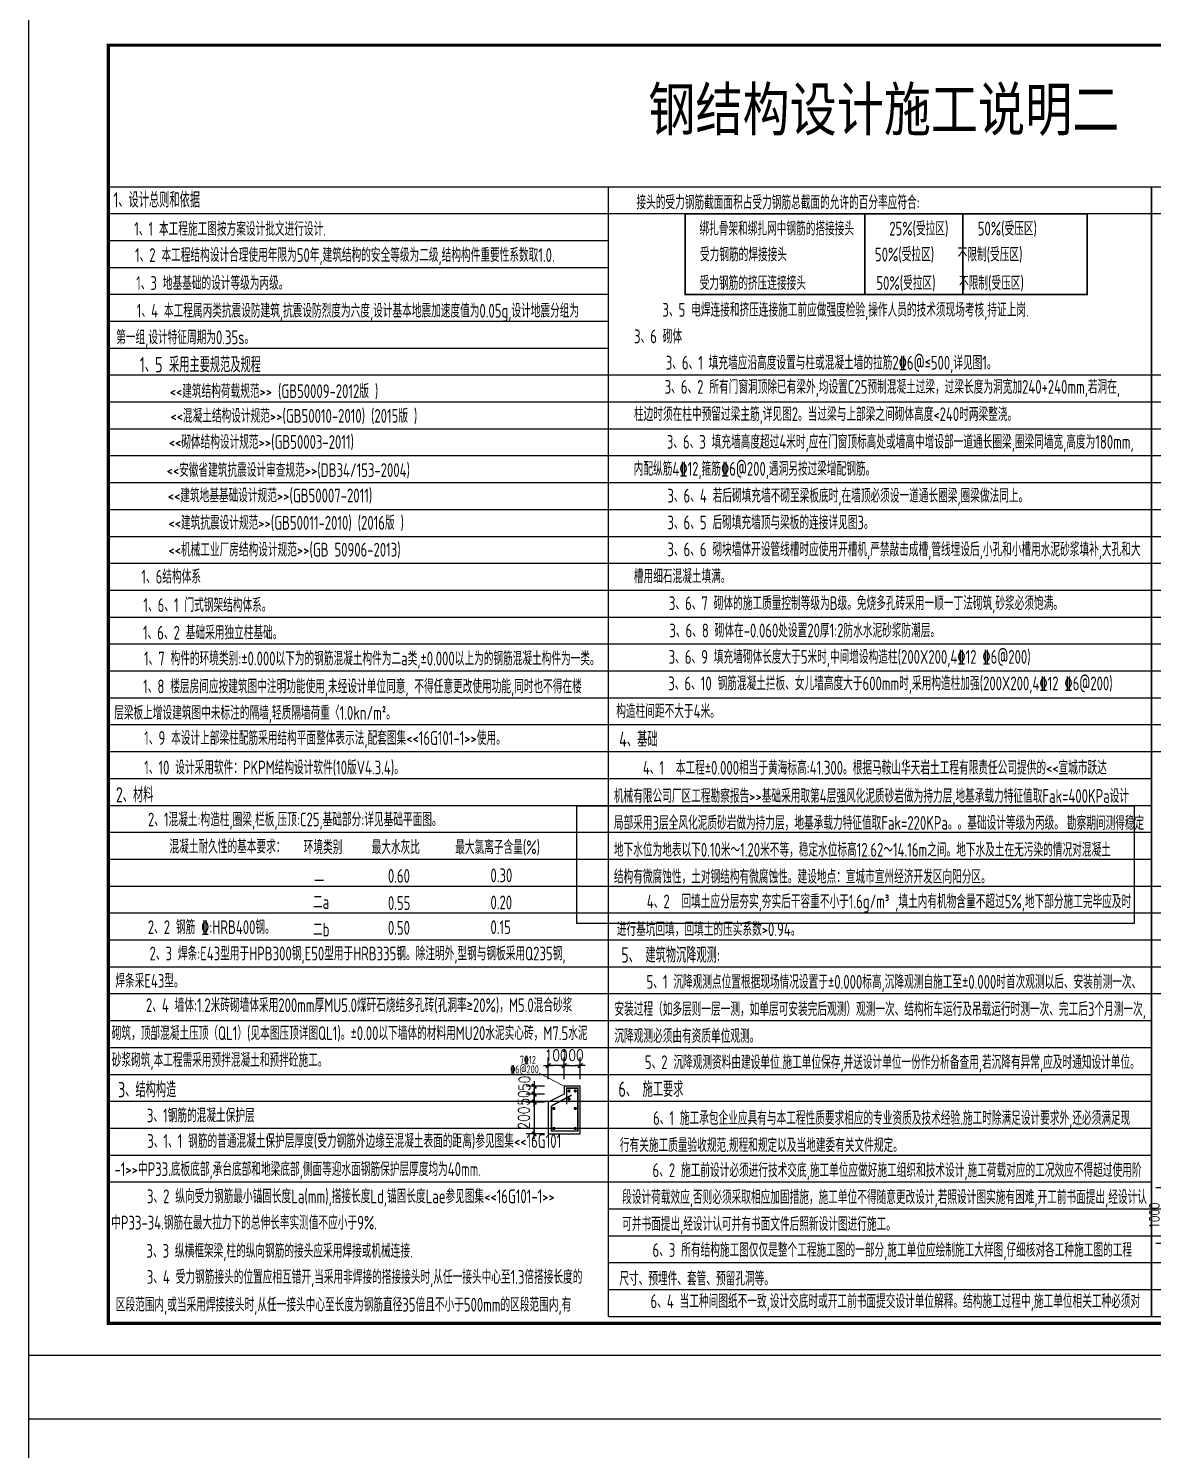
# Model space of a CAD drawing. Extents: x 69728788 to 150163257, y 20675998 to 43663798.
# Drawn here: x 75043831 to 75079007, y 21811338 to 21855813 of the extents above; entities that cross this region are included whole.
import ezdxf
from ezdxf.enums import TextEntityAlignment as Align

# ---------------------------------------------------------------- set-up
doc = ezdxf.new("R2010")
doc.units = 0
doc.header["$LTSCALE"] = 1000
doc.header["$MEASUREMENT"] = 0
doc.layers.get('0').update_dxf_attribs({"linetype": 'CONTINUOUS'})
doc.layers.get('DEFPOINTS').update_dxf_attribs({"linetype": 'CONTINUOUS'})
for name, color, linetype in [('03', 3, 'CONTINUOUS'), ('116', 1, 'CONTINUOUS'), ('AXIS', 3, 'CONTINUOUS'), ('PUB_TITLE', 4, 'CONTINUOUS'), ('S1', 2, 'CONTINUOUS'), ('TEXT', 7, 'CONTINUOUS'), ('剖面外形', 7, 'CONTINUOUS'), ('底线', 250, 'CONTINUOUS')]:
    doc.layers.add(name, color=color, linetype=linetype)
doc.layers.add('梁集中标注', color=2, linetype='CONTINUOUS', lineweight=15)
doc.styles.add('-黑体', font='simhei.ttf')
doc.styles.add('DIM_FONT', font='SIMPLEX.shx', dxfattribs={"width": 0.8})
doc.styles.add('HZS', font='atssdeng.shx', dxfattribs={"width": 0.7, "bigfont": 'atssdchn.shx'})
doc.styles.add('TSSD_Rein', font='atssdeng.shx', dxfattribs={"width": 0.7, "bigfont": 'atssdchn.shx'})
doc.dimstyles.new('DIMN$0', dxfattribs={"dimtxt": 300, "dimasz": 1, "dimexe": 250, "dimexo": 300, "dimgap": 150, "dimtad": 1, "dimdec": 0, "dimdsep": 46, "dimtxsty": 'DIM_FONT', "dimblk": '_DIMX', "dimcen": 2.5, "dimclrt": 7, "dimadec": 0, "dimazin": 0, "dimtfac": 1, "dimtdec": 0, "dimtix": 1, "dimtmove": 2, "dimatfit": 3, "dimldrblk": '_DIMX', "dimfxl": 1, "dimtolj": 1, "dimtzin": 0, "dimarcsym": 0})
doc.dimstyles.new('DIMN0.2', dxfattribs={"dimtxt": 350, "dimasz": 1, "dimexe": 250, "dimexo": 300, "dimgap": 150, "dimtad": 1, "dimdec": 0, "dimlfac": 0.2, "dimzin": 0, "dimdsep": 46, "dimtxsty": 'DIM_FONT', "dimblk": '_DIMX', "dimcen": 0.09, "dimclrt": 7, "dimadec": 0, "dimazin": 0, "dimtfac": 1, "dimtdec": 0, "dimtix": 1, "dimtmove": 2, "dimatfit": 3, "dimldrblk": '_DIMX', "dimfxl": 1, "dimtolj": 1, "dimtzin": 0, "dimarcsym": 0})

# ---------------------------------------------------------------- blocks, each defined once
blk = doc.blocks.new('_DIMX')
blk.add_line((-150, 0), (150, 0))
at = {"const_width": 50}
blk.add_lwpolyline([(-70, -70), (70, 70)], dxfattribs=at)
blk = doc.blocks.new('*D39')
at = {"layer": 'AXIS', "color": 0, "lineweight": -2}
for p, q in [((75059974, 21822213), (75059406, 21822213)), ((75059656, 21822214), (75059656, 21822215)), ((75059656, 21822213), (75059656, 21821214)), ((75059974, 21821214), (75059406, 21821214)), ((75059656, 21821213), (75059656, 21821212))]:
    blk.add_line(p, q, dxfattribs=at)
at = {"layer": 'DEFPOINTS', "color": 0}
for p in [(75060274, 21822213), (75059656, 21821214), (75060274, 21821214)]:
    blk.add_point(p, dxfattribs=at)
at = {"layer": 'AXIS', "color": 0, "lineweight": -2}
for p, rotation in [((75059656, 21822213), 270), ((75059656, 21821214), 90)]:
    blk.add_blockref('_DIMX', p, dxfattribs=dict(at, rotation=rotation))
at = {"layer": 'AXIS', "color": 7, "insert": (75059331, 21821714), "char_height": 350, "attachment_point": 5, "rotation": 90, "style": 'DIM_FONT'}
blk.add_mtext('\\A1;200', dxfattribs=at)
blk = doc.blocks.new('*D40')
at = {"layer": 'AXIS', "color": 0, "lineweight": -2}
for p, q in [((75059974, 21822463), (75059406, 21822463)), ((75059974, 21822213), (75059406, 21822213)), ((75059656, 21822464), (75059656, 21822465)), ((75059656, 21822213), (75059656, 21822463)), ((75059656, 21822212), (75059656, 21822211))]:
    blk.add_line(p, q, dxfattribs=at)
at = {"layer": 'DEFPOINTS', "color": 0}
for p in [(75059656, 21822463), (75060274, 21822463), (75060274, 21822213)]:
    blk.add_point(p, dxfattribs=at)
at = {"layer": 'AXIS', "color": 0, "lineweight": -2}
for p, rotation in [((75059656, 21822463), 270), ((75059656, 21822213), 90)]:
    blk.add_blockref('_DIMX', p, dxfattribs=dict(at, rotation=rotation))
at = {"layer": 'AXIS', "color": 7, "insert": (75059331, 21822338), "char_height": 350, "attachment_point": 5, "rotation": 90, "style": 'DIM_FONT'}
blk.add_mtext('\\A1;50', dxfattribs=at)
blk = doc.blocks.new('*D41')
at = {"layer": 'AXIS', "color": 0, "lineweight": -2}
for p, q in [((75059974, 21822713), (75059406, 21822713)), ((75059656, 21822714), (75059656, 21822715)), ((75059656, 21822713), (75059656, 21822463)), ((75059974, 21822463), (75059406, 21822463)), ((75059656, 21822462), (75059656, 21822461))]:
    blk.add_line(p, q, dxfattribs=at)
at = {"layer": 'DEFPOINTS', "color": 0}
for p in [(75060274, 21822713), (75059656, 21822463), (75060274, 21822463)]:
    blk.add_point(p, dxfattribs=at)
at = {"layer": 'AXIS', "color": 0, "lineweight": -2}
for p, rotation in [((75059656, 21822713), 270), ((75059656, 21822463), 90)]:
    blk.add_blockref('_DIMX', p, dxfattribs=dict(at, rotation=rotation))
at = {"layer": 'AXIS', "color": 7, "insert": (75059356, 21822796), "char_height": 350, "attachment_point": 5, "rotation": 90, "style": 'DIM_FONT'}
blk.add_mtext('\\A1;50', dxfattribs=at)
blk = doc.blocks.new('*D42')
at = {"layer": 'AXIS', "color": 0, "lineweight": -2}
for p, q in [((75060598, 21822928), (75060598, 21823606)), ((75061098, 21822928), (75061098, 21823606)), ((75060597, 21823356), (75060596, 21823356)), ((75060598, 21823356), (75061098, 21823356)), ((75061099, 21823356), (75061100, 21823356))]:
    blk.add_line(p, q, dxfattribs=at)
at = {"layer": 'DEFPOINTS', "color": 0}
for p in [(75061098, 21823356), (75060598, 21822628), (75061098, 21822628)]:
    blk.add_point(p, dxfattribs=at)
at = {"layer": 'AXIS', "color": 0, "lineweight": -2}
blk.add_blockref('_DIMX', (75060598, 21823356), dxfattribs=at)
at = {"layer": 'AXIS', "color": 0, "lineweight": -2, "rotation": 180}
blk.add_blockref('_DIMX', (75061098, 21823356), dxfattribs=at)
at = {"layer": 'AXIS', "color": 7, "insert": (75060848, 21823681), "char_height": 350, "attachment_point": 5, "style": 'DIM_FONT'}
blk.add_mtext('\\A1;100', dxfattribs=at)
blk = doc.blocks.new('*D43')
at = {"layer": 'AXIS', "color": 0, "lineweight": -2}
for p, q in [((75060098, 21822928), (75060098, 21823606)), ((75060598, 21822928), (75060598, 21823606)), ((75060097, 21823356), (75060096, 21823356)), ((75060598, 21823356), (75060098, 21823356)), ((75060599, 21823356), (75060600, 21823356))]:
    blk.add_line(p, q, dxfattribs=at)
at = {"layer": 'DEFPOINTS', "color": 0}
for p in [(75060098, 21823356), (75060098, 21822628), (75060598, 21822628)]:
    blk.add_point(p, dxfattribs=at)
at = {"layer": 'AXIS', "color": 0, "lineweight": -2}
blk.add_blockref('_DIMX', (75060098, 21823356), dxfattribs=at)
at = {"layer": 'AXIS', "color": 0, "lineweight": -2, "rotation": 180}
blk.add_blockref('_DIMX', (75060598, 21823356), dxfattribs=at)
at = {"layer": 'AXIS', "color": 7, "insert": (75060348, 21823681), "char_height": 350, "attachment_point": 5, "style": 'DIM_FONT'}
blk.add_mtext('\\A1;100', dxfattribs=at)
blk = doc.blocks.new('*D48')
at = {"layer": 'AXIS', "color": 3, "lineweight": -2}
for p, q in [((75079828, 21819533), (75079113, 21819533)), ((75079363, 21819532), (75079363, 21817786)), ((75079828, 21817785), (75079113, 21817785))]:
    blk.add_line(p, q, dxfattribs=at)
at = {"layer": 'DEFPOINTS', "color": 0}
for p in [(75080128, 21819533), (75079363, 21817785), (75080128, 21817785)]:
    blk.add_point(p, dxfattribs=at)
at = {"layer": 'AXIS', "color": 3, "lineweight": -2}
for p, rotation in [((75079363, 21819533), 90), ((75079363, 21817785), 270)]:
    blk.add_blockref('_DIMX', p, dxfattribs=dict(at, rotation=rotation))
at = {"layer": 'AXIS', "color": 7, "insert": (75079063, 21818659), "char_height": 300, "attachment_point": 5, "rotation": 90, "style": 'DIM_FONT'}
blk.add_mtext('\\A1;1000', dxfattribs=at)

msp = doc.modelspace()

# ---------------------------------------------------------------- linework, layer by layer
msp.add_line((75043830.5, 21814287.7), (75043830.5, 21812287.7))
msp.add_lwpolyline([(75061098.4, 21822212.8), (75061098.4, 21822712.8), (75060598.4, 21822712.8), (75060598.4, 21822462.8)])
at = {"color": 1, "const_width": 45}
for points in [[(75061022.6, 21822092.8), (75061022.6, 21822647.9), (75060670.2, 21822647.9), (75060670.2, 21822138.1)], [(75060829.4, 21822431.2), (75060197.7, 21822092.8)], [(75060197.7, 21822092.8), (75060197.7, 21821306.9), (75061022.6, 21821306.9), (75061022.6, 21822092.8)]]:
    msp.add_lwpolyline(points, dxfattribs=at)
at = {"color": 1, "const_width": 50}
for points in [[(75060772.6, 21822561.2, 1), (75060722.6, 21822561.2, 1), (75060772.6, 21822561.2)], [(75060967.6, 21822561.2, 1), (75060917.6, 21822561.2, 1), (75060967.6, 21822561.2)], [(75060772.6, 21822309.4, 1), (75060722.6, 21822309.4, 1), (75060772.6, 21822309.4)], [(75060298.6, 21822012.8, 1), (75060248.6, 21822012.8, 1), (75060298.6, 21822012.8)], [(75060967.6, 21822012.8, 1), (75060917.6, 21822012.8, 1), (75060967.6, 21822012.8)], [(75060298.6, 21821386.9, 1), (75060248.6, 21821386.9, 1), (75060298.6, 21821386.9)], [(75060967.6, 21821386.9, 1), (75060917.6, 21821386.9, 1), (75060967.6, 21821386.9)]]:
    msp.add_lwpolyline(points, format="xyb", dxfattribs=at)
at = {"layer": '03'}
msp.add_lwpolyline([(75060988.8, 21831488.5), (75078426.2, 21831488.5), (75078426.2, 21827802.7), (75060988.8, 21827802.7)], close=True, dxfattribs=at)
at = {"layer": '116'}
msp.add_line((75043830.5, 21814287.7), (75043830.5, 21812287.7), dxfattribs=at)
at = {"layer": 'PUB_TITLE'}
for points in [[(75043830.5, 21814287.7), (75103230.5, 21814287.7), (75103230.5, 21856287.7), (75043830.5, 21856287.7)], [(75043830.5, 21728287.7), (75162630.5, 21728287.7), (75162630.5, 21812287.7), (75043830.5, 21812287.7)]]:
    msp.add_lwpolyline(points, close=True, dxfattribs=at)
for points, const_width in [([(75046330.5, 21815287.7), (75102230.5, 21815287.7), (75102230.5, 21855287.7), (75046330.5, 21855287.7)], 100), ([(75064384.1, 21850008.2), (75076962.1, 21850008.2), (75076962.1, 21847482.8), (75064384.1, 21847482.8)], 50)]:
    msp.add_lwpolyline(points, close=True, dxfattribs=dict(at, const_width=const_width))
at = {"layer": 'PUB_TITLE', "const_width": 50}
for points in [[(75046330.5, 21850850), (75096221.3, 21850850)], [(75061977.5, 21850850), (75061977.5, 21815494.3)], [(75078974.2, 21850850), (75078974.2, 21815494.3)], [(75070001.5, 21850008.2), (75070001.5, 21847482.8)], [(75073068.3, 21850008.2), (75073068.3, 21847482.8)]]:
    msp.add_lwpolyline(points, dxfattribs=at)
at = {"layer": '剖面外形'}
for points in [[(75060598.4, 21822462.8), (75060098.4, 21822212.8)], [(75060098.4, 21822212.8), (75060098.4, 21822207.8), (75060098.4, 21822207.8), (75060098.4, 21822207.8), (75060098.4, 21822207.8), (75060098.4, 21821214.5), (75061098.4, 21821214.5), (75061098.4, 21822212.8), (75061098.4, 21822212.8), (75061098.4, 21822212.8), (75061098.4, 21822212.8), (75061098.4, 21822212.8)]]:
    msp.add_lwpolyline(points, dxfattribs=at)
at = {"layer": '底线'}
for p, q in [((75096221.3, 21850008.2), (75046330.5, 21850008.2)), ((75061977.5, 21849166.4), (75046330.5, 21849166.4)), ((75061977.5, 21848324.6), (75046330.5, 21848324.6)), ((75061977.5, 21847482.8), (75046330.5, 21847482.8)), ((75061977.5, 21846641), (75046330.5, 21846641)), ((75061977.5, 21845799.2), (75046330.5, 21845799.2)), ((75096221.3, 21844957.4), (75046330.5, 21844957.4)), ((75096221.3, 21844115.6), (75046330.5, 21844115.6)), ((75096221.3, 21843273.8), (75046330.5, 21843273.8)), ((75096221.3, 21842432), (75046330.5, 21842432)), ((75096221.3, 21841590.2), (75046330.5, 21841590.2)), ((75079743.5, 21840748.4), (75046330.5, 21840748.4)), ((75079743.5, 21839906.6), (75046330.5, 21839906.6)), ((75079743.5, 21839064.8), (75046330.5, 21839064.8)), ((75079743.5, 21838223), (75046330.5, 21838223)), ((75079743.5, 21837381.2), (75046330.5, 21837381.2)), ((75079743.5, 21836539.4), (75046330.5, 21836539.4)), ((75079743.5, 21835697.5), (75046330.5, 21835697.5)), ((75079797.1, 21834855.7), (75046330.5, 21834855.7)), ((75079743.5, 21834013.9), (75046330.5, 21834013.9)), ((75079743.5, 21833172.1), (75046330.5, 21833172.1)), ((75078974.2, 21832330.3), (75046330.5, 21832330.3)), ((75061977.5, 21831488.5), (75046330.5, 21831488.5)), ((75078974.2, 21831488.5), (75046330.5, 21831488.5)), ((75078974.2, 21830646.7), (75046330.5, 21830646.7)), ((75078974.2, 21829804.9), (75046330.5, 21829804.9)), ((75079743.5, 21828963.1), (75046330.5, 21828963.1)), ((75079743.5, 21828121.3), (75046330.5, 21828121.3)), ((75079743.5, 21827279.5), (75046330.5, 21827279.5)), ((75079743.5, 21826437.7), (75046330.5, 21826437.7)), ((75079743.5, 21825595.9), (75046330.5, 21825595.9)), ((75078974.2, 21824754.1), (75046330.5, 21824754.1)), ((75078974.2, 21823912.3), (75046330.5, 21823912.3)), ((75078974.2, 21823070.5), (75046330.5, 21823070.5)), ((75078974.2, 21822228.7), (75046330.5, 21822228.7)), ((75078974.2, 21821386.9), (75046330.5, 21821386.9)), ((75078974.2, 21820545.1), (75046330.5, 21820545.1)), ((75078974.2, 21819703.3), (75046330.5, 21819703.3)), ((75079743.5, 21818861.5), (75061977.5, 21818861.5)), ((75079743.5, 21818019.7), (75061977.5, 21818019.7)), ((75079743.5, 21817177.9), (75061977.5, 21817177.9)), ((75079743.5, 21816336.1), (75061977.5, 21816336.1)), ((75079743.5, 21815494.3), (75061977.5, 21815494.3))]:
    msp.add_line(p, q, dxfattribs=at)
at = {"layer": '梁集中标注'}
msp.add_lwpolyline([(75060598.4, 21822712.8), (75059815.2, 21823116.3)], dxfattribs=at)

# ---------------------------------------------------------------- texts
at = {"layer": 'S1', "color": 1, "style": 'HZS', "width": 0.7}
for s, p in [('1、设计总则和依据', (75046485.3, 21850205.3)), ('4、基础  ', (75062317, 21833328)), ('2、材料', (75046564.4, 21831588)), ('5、 建筑物沉降观测:', (75062380.2, 21826575.4)), ('3、结构构造', (75046634.6, 21822361.3)), ('6、 施工要求', (75062293.5, 21822374.6))]:
    msp.add_text(s, height=480, dxfattribs=at).set_placement(p)
at = {"layer": 'S1', "style": 'HZS', "width": 0.7}
for s, height, p in [('接头的受力钢筋截面面积占受力钢筋总截面的允许的百分率应符合:', 432, (75062856.8, 21850151.7)), ('1、1 本工程施工图按方案设计批文进行设计.', 432, (75047140.9, 21849321.2)), ('绑扎骨架和绑扎网中钢筋的搭接接头      25%(受拉区)     50%(受压区)', 432, (75064826.9, 21849331.3)), ('1、2 本工程结构设计合理使用年限为50年,建筑结构的安全等级为二级,结构构件重要性系数取1.0.', 432, (75047165.6, 21848503.9)), ('受力钢筋的焊接接头               50%%%(受拉区)    不限制(受压区)', 432, (75064844.9, 21848521.8)), ('1、3 地基基础的设计等级为丙级。', 432, (75047202.4, 21847627.3)), ('受力钢筋的挤压连接接头            50%%%(受拉区)    不限制(受压区)', 432, (75064834.8, 21847627.6)), ('1、4 本工程属丙类抗震设防建筑,抗震设防烈度为六度,设计基本地震加速度值为0.05g,设计地震分组为', 432, (75047222.4, 21846761.9)), ('3、5 电焊连接和挤压连接施工前应做强度检验,操作人员的技术须现场考核,持证上岗.', 432, (75063669.1, 21846789.3)), ('第一组,设计特征周期为0.35s。', 432, (75046577.5, 21845929.2)), ('3、6 砌体', 432, (75062782.1, 21845957.7)), ('1、5 采用主要规范及规程', 480, (75047314.3, 21845049.1)), ('3、6、1 填充墙应沿高度设置与柱或混凝土墙的拉筋2%%1326@≤500,详见图1。', 432, (75063773.8, 21845134)), ('3、6、2 所有门窗洞顶除已有梁外,均设置C25预制混凝土过梁，过梁长度为洞宽加240+240mm,若洞在,', 432, (75063740.4, 21844378.1)), ('<<建筑结构荷载规范>> (GB50009-2012版 )', 432, (75048250.3, 21844243.7)), ('<<混凝土结构设计规范>>(GB50010-2010) (2015版 )', 432, (75048272.5, 21843471.5)), ('柱边时须在柱中预留过梁主筋,详见图2。当过梁与上部梁之间砌体高度<240时两梁整浇。', 432, (75062779.8, 21843524.1)), ('<<砌体结构设计规范>>(GB50003-2011)', 432, (75048220.4, 21842654.7)), ('3、6、3 填充墙高度超过4米时,应在门窗顶标高处或墙高中增设部一道通长圈梁,圈梁同墙宽,高度为180mm,', 432, (75063807.7, 21842657.1)), ('<<安徽省建筑抗震设计审查规范>>(DB34/153-2004)', 432, (75048154, 21841774.2)), ('内配纵筋4%%13212,箍筋%%1326@200,遇洞另按过梁增配钢筋。', 432, (75062771.1, 21841815.3)), ('<<建筑地基基础设计规范>>(GB50007-2011)', 432, (75048189.7, 21840979)), ('3、6、4 若后砌填充墙不砌至梁板底时,在墙顶必须设一道通长圈梁,圈梁做法同上。', 432, (75063825.3, 21840973.5)), ('<<建筑抗震设计规范>>(GB50011-2010) (2016版 )', 432, (75048210.4, 21840125.3)), ('3、6、5 后砌填充墙顶与梁板的连接详见图3。', 432, (75063825.3, 21840134.5)), ('<<机械工业厂房结构设计规范>>(GB 50906-2013) ', 432, (75048210.4, 21839283.5)), ('3、6、6 砌块墙体开设管线槽时应使用开槽机,严禁敲击成槽,管线埋设后,小孔和小槽用水泥砂浆填补,大孔和大', 432, (75063825.3, 21839292.7)), ('1、6结构体系', 432, (75047364.8, 21838440.6)), ('槽用细石混凝土填满。', 432, (75062775.4, 21838450.9)), ('3、6、7 砌体的施工质量控制等级为B级。免烧多孔砖采用一顺一丁法砌筑,砂浆必须饱满。', 432, (75063873, 21837609.1)), ('3、6、8 砌体在-0.060处设置20厚1:2防水水泥砂浆防潮层。', 432, (75063887.1, 21836754.8)), ('1、7 构件的环境类别:%%p0.000以下为的钢筋混凝土构件为二a类,%%p0.000以上为的钢筋混凝土构件为一类。', 432, (75047447.7, 21835878.6)), ('3、6、9 填充墙砌体长度大于5米时,中间增设构造柱(200X200,4%%13212 %%1326@200)', 432, (75063864.9, 21835928.5)), ('1、8 楼层房间应按建筑图中注明功能使用,未经设计单位同意, 不得任意更改使用功能,同时也不得在楼', 432, (75047420.8, 21835004.8)), ('3、6、10 钢筋混凝土拦板、女儿墙高度大于600mm时,采用构造柱加强(200X200,4%%13212 %%1326@200)', 432, (75063853.2, 21835099.1)), ('层梁板上增设建筑图中未标注的隔墙,轻质隔墙荷重〈1.0kn/m%%1402%%141。', 432, (75046514.4, 21834177.1)), ('构造柱间距不大于4米。', 432, (75062225.4, 21834227.3)), ('1、9 本设计上部梁柱配筋采用结构平面整体表示法,配套图集<<16G101-1>>使用。', 432, (75047452.6, 21833389.7)), ('2、1混凝土:构造柱,圈梁,栏板,压顶:C25,基础部分:详见基础平面图。', 432, (75047570, 21830839.7)), ('混凝土耐久性的基本要求：', 432, (75048243.5, 21829992.4)), ('环境类别     最大水灰比      最大氯离子含量(%)', 432, (75052444, 21829970.9)), ('0.60', 432, (75055079.4, 21829074.1)), ('0.30', 432, (75058288.4, 21829092.2)), ('一  ', 432, (75052778.7, 21828909.2)), ('二a', 432, (75052733.9, 21828258.4)), ('0.55', 432, (75055079.4, 21828225.1)), ('0.20', 432, (75058288.4, 21828243.2)), ('2、2 钢筋 %%132:HRB400钢。', 432, (75047566.2, 21827470.1)), ('0.15', 432, (75058288.4, 21827468.8)), ('二b', 432, (75052733.9, 21827395.6)), ('0.50', 432, (75055079.4, 21827450.7)), ('2、3 焊条:E43型用于HPB300钢,E50型用于HRB335钢。除注明外,型钢与钢板采用Q235钢,', 432, (75047621.2, 21826644.2)), ('焊条采E43型。', 432, (75046550.5, 21825792.3)), ('5、1 沉降观测点位置根据现场情况设置于%%P0.000标高,沉降观测自施工至%%P0.000时首次观测以后、安装前测一次、', 432, (75063171.3, 21825757.4)), ('安装过程（如多层则一层一测，如单层可安装完后观测）观测一次、结构桁车运行及吊载运行时测一次、完工后3个月测一次,', 432, (75062166.8, 21824906.2)), ('沉降观测必须由有资质单位观测。', 432, (75062166.8, 21824064.4)), ('5、2 沉降观测资料由建设单位.施工单位保存,并送设计单位一份作分析备查用,若沉降有异常,应及时通知设计单位。', 432, (75063119.8, 21823242.7)), ('3、1钢筋的混凝土保护层', 432, (75047537.9, 21821577.7)), ('6、1 施工承包企业应具有与本工程性质要求相应的专业资质及技术经验.施工时除满足设计要求外,还必须满足现', 432, (75063376.6, 21821497.3)), ('3、1、1 钢筋的普通混凝土保护层厚度(受力钢筋外边缘至混凝土表面的距离)参见图集<<16G101', 432, (75047548.8, 21820778.1)), ('行有关施工质量验收规范.规程和规定以及当地建委有关文件规定。', 432, (75062337.3, 21820646.3)), ('-1>>中P33.底板底部,承台底部和地梁底部,侧面等迎水面钢筋保护层厚度均为40mm.', 432, (75046523.8, 21819897.1)), ('6、2 施工前设计必须进行技术交底,施工单位应做好施工组织和技术设计,施工荷载对应的工况效应不得超过使用阶', 432, (75063359.6, 21819863.3)), ('3、2 纵向受力钢筋最小锚固长度La(mm),搭接长度Ld,锚固长度Lae参见图集<<16G101-1>>', 432, (75047540.2, 21819046.9)), ('段设计荷载效应,否则必须采取相应加固措施，施工单位不得随意更改设计,若照设计图实施有困难,开工前书面提出,经设计认', 432, (75062410.1, 21819021.5)), ('中P33-34.钢筋在最大拉力下的总伸长率实测值不应小于9%.', 432, (75046421.3, 21818222.2)), ('可并书面提出,经设计认可并有书面文件后照新设计图进行施工。', 432, (75062410.1, 21818179.7)), ('3、3 纵横框架梁,柱的纵向钢筋的接头应采用焊接或机械连接. ', 432, (75047523.1, 21817340.8)), ('6、3 所有结构施工图仅仅是整个工程施工图的一部分,施工单位应绘制施工大样图,仔细核对各工种施工图的工程', 432, (75063359.8, 21817367.4)), ('3、4 受力钢筋接头的位置应相互错开,当采用非焊接的搭接接头时,从任一接头中心至1.3倍搭接长度的', 432, (75047533.8, 21816523.3)), ('尺寸、预埋件、套管、预留孔洞等。', 432, (75062320.8, 21816469.8)), ('区段范围内,或当采用焊接接头时,从任一接头中心至长度为钢筋直径35倍且不小于500mm的区段范围内,有', 432, (75046563.7, 21815656.4)), ('6、4 当工种间图纸不一致,设计交底时或开工前书面提交设计单位解释。结构施工过程中,施工单位相关工种必须对', 432, (75063297, 21815763.4))]:
    msp.add_text(s, height=height, dxfattribs=at).set_placement(p)
at = {"layer": 'S1', "color": 6, "style": 'HZS', "width": 0.7}
for s, p in [('1、6、1 门式钢架结构体系。', (75047427.5, 21837551.2)), ('1、6、2 基础采用独立柱基础。', (75047415.3, 21836687.1)), ('4、1  本工程%%P0.000相当于黄海标高:41.300。根据马鞍山华天岩土工程有限责任公司提供的<<宣城市跃达', (75063056.7, 21832460.4)), ('机械有限公司厂区工程勘察报告>>基础采用取第4层强风化泥质砂岩做为持力层,地基承载力特征值取Fak=400KPa设计', (75062150.8, 21831575.9)), ('局部采用3层全风化泥质砂岩做为持力层，地基承载力特征值取Fak=220KPa。。基础设计等级为丙级。', (75062150.8, 21830734.1)), ('勘察期间测得稳定', (75076326.4, 21830728.4)), ('地下水位为地表以下0.10米～1.20米不等，稳定水位标高12.62～14.16m之间。地下水及土在无污染的情况对混凝土', (75062150.8, 21829892.3)), ('结构有微腐蚀性，土对钢结构有微腐蚀性。建设地点：宣城市宣州经济开发区向阳分区。', (75062150.8, 21829050.5)), ('2、4 墙体:1.2米砖砌墙体采用200mm厚MU5.0煤矸石烧结多孔砖(孔洞率≥20%%%)，M5.0混合砂浆', (75047508.1, 21825028.3)), ('砌筑，顶部混凝土压顶（QL1）(见本图压顶详图QL1)。±0.00以下墙体的材料用MU20水泥实心砖，M7.5水泥', (75046438, 21824152.5)), ('砂浆砌筑,本工程需采用预拌混凝土和预拌砼施工。', (75046438, 21823310.7))]:
    msp.add_text(s, height=432, dxfattribs=at).set_placement(p)
at = {"layer": 'S1', "style": 'HZS', "width": 0.7}
msp.add_text('1、10 设计采用软件：PKPM结构设计软件(10版V4.3.4)。', height=432, dxfattribs=at).set_placement((75047453.2, 21832683), align=Align.MIDDLE_LEFT)
at = {"layer": 'S1', "color": 3, "style": 'HZS', "width": 0.7}
for s, p in [('4、2  回填土应分层夯实,夯实后干容重不小于1.6g/m%%1403%%141 ,填土内有机物含量不超过5%%%,地下部分施工完毕应及时', (75063180.8, 21828274.8)), ('进行基坑回填，回填土的压实系数>0.94。', (75062241, 21827407.5))]:
    msp.add_text(s, height=432, dxfattribs=at).set_placement(p)
at = {"layer": 'TEXT', "color": 3, "style": '-黑体', "width": 0.8}
msp.add_text('钢结构设计施工说明二', height=1350.67, dxfattribs=at).set_placement((75063228.1, 21852610.5))
at = {"layer": '梁集中标注', "style": 'TSSD_Rein', "width": 0.7}
for s, p in [('7%%13212', (75059208.7, 21823410.1)), ('%%1326@200', (75058912.6, 21823113))]:
    msp.add_text(s, height=250, dxfattribs=at).set_placement(p)

# ---------------------------------------------------------------- dimensions: what is measured, and where the dimension line sits
at = {"layer": 'AXIS'}
for base, p1, p2, angle, picture, middle in [((75060098.4, 21823356.5), (75060598.4, 21822627.8), (75060098.4, 21822627.8), 180, '*D43', (75060348.4, 21823681.5)), ((75059655.9, 21822462.8), (75060273.5, 21822212.8), (75060273.5, 21822462.8), 270, '*D40', (75059330.9, 21822337.8)), ((75059655.9, 21821214.5), (75060273.5, 21822212.8), (75060273.5, 21821214.5), 90, '*D39', (75059330.9, 21821713.6))]:
    dim = msp.add_linear_dim(base=base, p1=p1, p2=p2, angle=angle, dimstyle='DIMN0.2', dxfattribs=at)
    dim.commit()
    dim.dimension.update_dxf_attribs({"geometry": picture, "text_midpoint": middle})
dim = msp.add_linear_dim(base=(75061098.4, 21823356.5), p1=(75060598.4, 21822627.8), p2=(75061098.4, 21822627.8), dimstyle='DIMN0.2', dxfattribs=at)
dim.commit()
dim.dimension.update_dxf_attribs({"geometry": '*D42', "text_midpoint": (75060848.4, 21823681.5)})
dim = msp.add_linear_dim(base=(75059655.9, 21822462.8), p1=(75060273.5, 21822712.8), p2=(75060273.5, 21822462.8), angle=90, dimstyle='DIMN0.2', dxfattribs=at)
dim.commit()
dim.dimension.update_dxf_attribs({"geometry": '*D41', "text_midpoint": (75059355.9, 21822796.5), "dimtype": 160})
dim = msp.add_linear_dim(base=(75079363.5, 21817785.4), p1=(75080128.3, 21819533.1), p2=(75080128.3, 21817785.4), angle=90, text='1000', dimstyle='DIMN$0', override={"dimblk1": '_DIMX', "dimblk2": '_DIMX', "dimcen": 0.09, "dimclrd": 3, "dimclre": 3}, dxfattribs=at)
dim.commit()
dim.dimension.update_dxf_attribs({"geometry": '*D48', "text_midpoint": (75079063.5, 21818659.3)})

doc.saveas('drawing.dxf')
